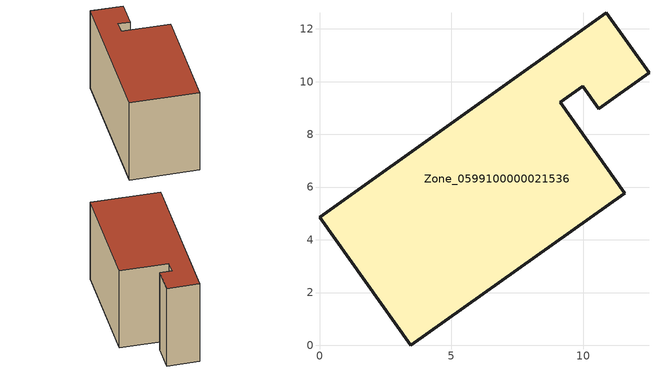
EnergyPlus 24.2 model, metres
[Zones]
Zone_0599100000021536
 floor ground (C_G): 10.87,12.61 12.5,10.33 10.59,8.97 9.98,9.82 9.13,9.21 11.57,5.77 3.46,0 0,4.85 z0
 wall outside (C_F): 3.46,0 11.57,5.77 9.13,9.21 9.98,9.82 10.59,8.97 12.5,10.33 10.87,12.61 0,4.85 3.46,0 z0:7.85
 roof outside (C_R): 12.5,10.33 10.87,12.61 0,4.85 3.46,0 11.57,5.77 9.13,9.21 9.98,9.82 10.59,8.97 z7.85
[BUILDING]
Pand.0599100000021536: North Axis=0; Terrain=City; Loads Convergence Tolerance Value=0.04; Temperature Convergence Tolerance Value=0.4; Solar Distribution=FullExterior; Maximum Number of Warmup Days=25; Minimum Number of Warmup Days=1
[Site:Location]
Rotterdam.The.Hague.AP_ZH_NLD Design_Conditions: Latitude=51.96; Longitude=4.45; Time Zone=1; Elevation=-4.5
[SITE:GROUNDTEMPERATURE:BUILDINGSURFACE]
18, 18, 18, 18, 18, 18, 18, 18, 18, 18, 18, 18
[MATERIAL] Thermal Absorptance=0.9; Solar Absorptance=0.7; Visible Absorptance=0.7
Name | Roughness | Thickness | Conductivity | Density | Specific Heat
G.TC.1975-1991 | MediumSmooth | 0.15 | 0.288461 | 540 | 1210
F.TC.1975-1991 | Rough | 0.3 | 0.230769 | 1920 | 840
R.TC.1975-1991 | MediumRough | 0.2 | 0.153846 | 1500 | 1000
[CONSTRUCTION]
C_G: G.TC.1975-1991
C_F: F.TC.1975-1991
C_R: R.TC.1975-1991
[ZONE]
Zone_0599100000021536: Type=1; Multiplier=1; Ceiling Height=Autocalculate; Volume=Autocalculate; Floor Area=autocalculate; Part of Total Floor Area=Yes
[ZONEINFILTRATION:DESIGNFLOWRATE]
Infil_Zone_0599100000021536: Zone or ZoneList or Space or SpaceList=Zone_0599100000021536; Schedule=AlwaysOn; Design Flow Rate Calculation Method=Flow/Area; Flow Rate per Floor Area=0.003; Constant Term Coefficient=1; Temperature Term Coefficient=0; Velocity Term Coefficient=0; Velocity Squared Term Coefficient=0
[HVACTEMPLATE:ZONE:IDEALLOADSAIRSYSTEM]
Zone_0599100000021536: Maximum Heating Supply Air Temperature=50; Minimum Cooling Supply Air Temperature=13; Maximum Heating Supply Air Humidity Ratio=0.0156; Minimum Cooling Supply Air Humidity Ratio=0.0077; Heating Limit=NoLimit; Cooling Limit=NoLimit; Dehumidification Control Type=ConstantSensibleHeatRatio; Cooling Sensible Heat Ratio=0.7; Dehumidification Setpoint=60; Humidification Control Type=None; Humidification Setpoint=30; Outdoor Air Method=None; Outdoor Air Flow Rate per Person=0.00944; Outdoor Air Flow Rate per Zone Floor Area=0; Outdoor Air Flow Rate per Zone=0; Demand Controlled Ventilation Type=None; Outdoor Air Economizer Type=NoEconomizer; Heat Recovery Type=None; Sensible Heat Recovery Effectiveness=0.7; Latent Heat Recovery Effectiveness=0.65
[ZONECONTROL:THERMOSTAT]
ThermostatControl_Zone_0599100000021536: Zone or ZoneList=Zone_0599100000021536; Control Type Schedule=DualSetpointControlType; Control 1=Thermostat_Zone_0599100000021536; Temperature Difference Between Cutout And Setpoint=0
[THERMOSTATSETPOINT:DUALSETPOINT]
Thermostat_Zone_0599100000021536: Heating Setpoint Temperature Schedule=HeatingSetpoint_Zone_0599100000021536; Cooling Setpoint Temperature Schedule=CoolingSetpoint_Zone_0599100000021536
[SCHEDULE:COMPACT]
HeatingSetpoint_Zone_0599100000021536: Through: 12/31, For: AllDays, Until: 24:00, 21
CoolingSetpoint_Zone_0599100000021536: Through: 12/31, For: AllDays, Until: 24:00, 24
DualSetpointControlType: Through: 12/31, For: AllDays, Until: 24:00, 4
AlwaysOn: Through: 12/31, For: AllDays, Until: 24:00, 1
